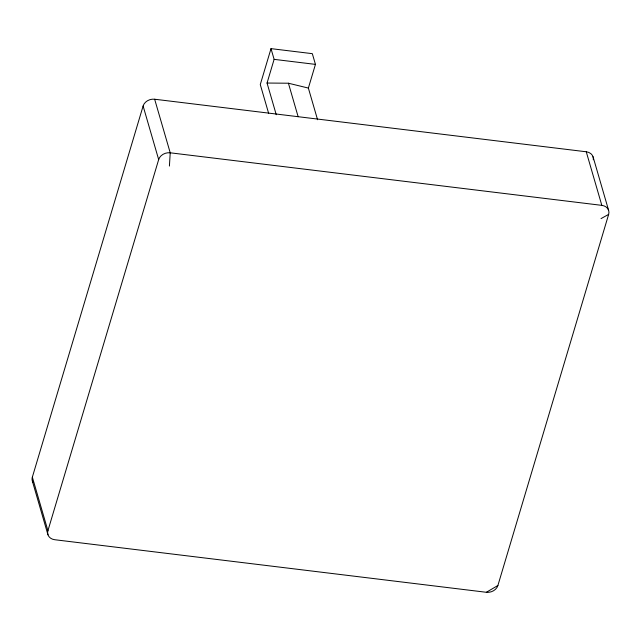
<?xml version="1.0" encoding="UTF-8"?>
<svg xmlns="http://www.w3.org/2000/svg" width="641" height="641" viewBox="0 0 641 641"><rect width="100%" height="100%" fill="white"/><g stroke="black" fill="none" stroke-linecap="round" stroke-linejoin="round"><path stroke-width="0.96" d="M169.416 166.059L170.218 152.806L154.649 99.227A9.607 7.82 -16.2 0 0 143.111 106.005L32.346 477.136A9.607 7.82 -16.2 0 0 32.811 482.168M154.649 99.227L586.259 151.781L601.827 205.36A9.607 7.82 -16.2 0 1 608.654 214.374L497.889 585.505A9.607 7.82 -16.2 0 1 486.351 592.284L54.741 539.722A9.607 7.82 -16.2 0 1 47.915 530.708L158.672 159.577L143.111 106.005M317.575 119.739L308.369 88.073L315.444 64.388L312.327 53.668L271.007 48.636L260.278 84.572L268.659 113.425M276.247 114.707L267.049 83.042L274.116 59.357L271.007 48.636M486.351 592.284L497.889 585.505M601.026 218.613L608.654 214.374M267.049 83.042L288.41 83.218L308.369 88.073M274.116 59.357L315.444 64.388M601.827 205.36L170.218 152.806A9.607 7.82 -16.2 0 0 158.672 159.577M593.037 156.7L608.597 210.28M288.41 83.218L298.137 116.702M32.346 477.136L47.915 530.708M32.403 481.231L47.963 534.81M586.259 151.781A9.607 7.82 -16.2 0 1 593.318 159.761"/></g></svg>
